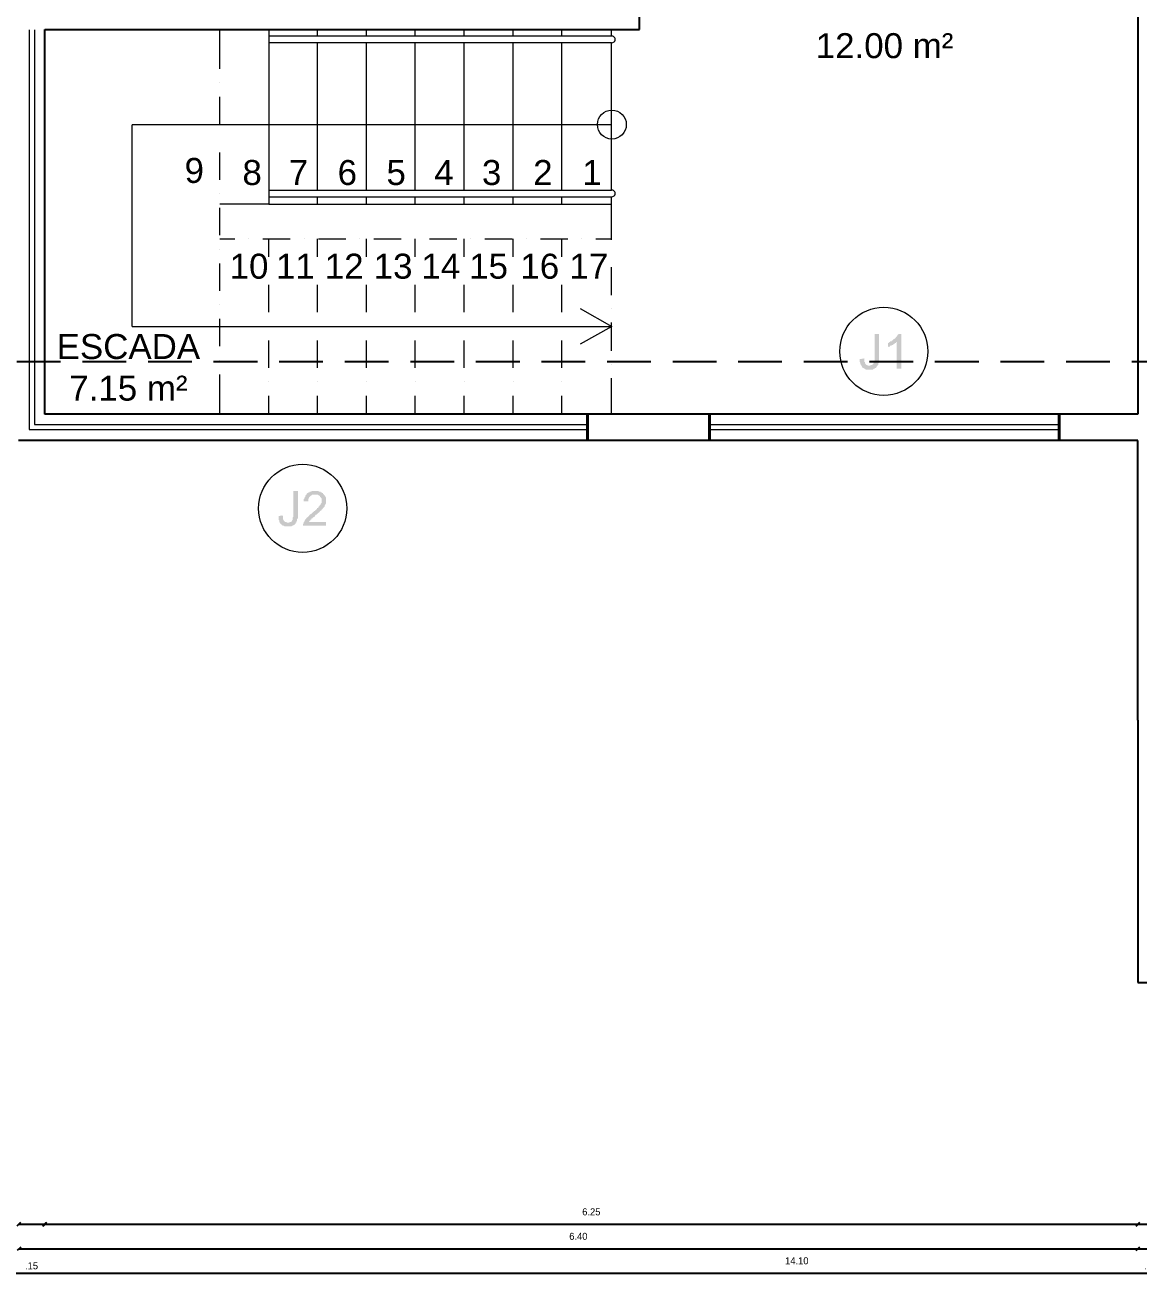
# Model space of a CAD drawing. Header units: metres. Extents: x 6 to 145, y 4 to 18.
# Drawn here: x 44.71 to 51.07, y 4.2 to 11.35 of the extents above; entities that cross this region are included whole.
import ezdxf

# ---------------------------------------------------------------- set-up
doc = ezdxf.new("R2010")
doc.units = ezdxf.units.M
doc.linetypes.add('DASHED2', pattern=[0.375, 0.25, -0.125])
doc.layers.get('0').update_dxf_attribs({"linetype": 'DASHED2'})
for name, color, linetype in [('03-parede vista', 6, 'Continuous'), ('05-esquadria vista', 5, 'Continuous'), ('18-Textos', 7, 'Continuous'), ('ARQ - Cotas', 9, 'Continuous'), ('ARQ_', 7, 'Continuous'), ('ARQ_ALV CT', 7, 'Continuous'), ('B_02', 7, 'Continuous'), ('COTA', 5, 'Continuous'), ('F', 7, 'Continuous'), ('G', 7, 'Continuous'), ('I', 7, 'Continuous'), ('MB 01', 7, 'Continuous'), ('O 01', 7, 'Continuous'), ('Q_ESQ CT', 7, 'Continuous'), ('V', 7, 'Continuous'), ('XT', 7, 'Continuous')]:
    doc.layers.add(name, color=color, linetype=linetype)
doc.layers.add('B_LCT', color=7, linetype='Continuous', true_color=0x989898)
doc.styles.add('ISA', font='stylu.ttf')
doc.styles.get("Standard").update_dxf_attribs({"font": 'arial.ttf'})
doc.dimstyles.new('ANAPAULA25', dxfattribs={"dimscale": 0, "dimtxt": 0.04, "dimasz": 0.02, "dimexe": 0.1, "dimexo": 0.4, "dimgap": 0.05, "dimtad": 1, "dimzin": 4, "dimdsep": 46, "dimtxsty": 'ISA', "dimblk": 'OBLIQUE', "dimcen": 0.03, "dimse1": 1, "dimse2": 1, "dimclrd": 256, "dimclrt": 256, "dimadec": 0, "dimazin": 0, "dimtfac": 1, "dimtmove": 2, "dimatfit": 3, "dimldrblk": 'OPEN30', "dimfxl": 0.1, "dimtolj": 1, "dimtzin": 0, "dimlwd": -1, "dimarcsym": 0})

# ---------------------------------------------------------------- blocks, each defined once
blk = doc.blocks.new('_Oblique')
at = {"color": 0, "linetype": 'ByBlock', "lineweight": -2}
blk.add_line((-0.5, -0.5), (0.5, 0.5), dxfattribs=at)
blk = doc.blocks.new('*D267')
at = {"layer": 'COTA', "ltscale": 1000, "transparency": 16777216}
blk.add_line((44.6734, 4.4915), (44.8209, 4.4915), dxfattribs=at)
at = {"layer": 'Defpoints', "color": 0, "ltscale": 1000, "transparency": 16777216}
for p in [(44.8209, 9.126), (44.6734, 8.9732), (44.8209, 4.4915)]:
    blk.add_point(p, dxfattribs=at)
at = {"layer": 'COTA', "ltscale": 1000, "transparency": 16777216, "xscale": 0.02, "yscale": 0.02, "zscale": 0.02, "rotation": 180}
blk.add_blockref('_Oblique', (44.6734, 4.4915), dxfattribs=at)
at = {"layer": 'COTA', "ltscale": 1000, "transparency": 16777216, "xscale": 0.02, "yscale": 0.02, "zscale": 0.02}
blk.add_blockref('_Oblique', (44.8209, 4.4915), dxfattribs=at)
at = {"layer": 'COTA', "ltscale": 1000, "transparency": 16777216, "insert": (44.7471, 4.2539), "char_height": 0.04, "attachment_point": 5, "style": 'ISA'}
blk.add_mtext('\\A1;.15', dxfattribs=at)
blk = doc.blocks.new('_Open30')
at = {"layer": 'ARQ - Cotas', "color": 0, "lineweight": -2}
for p, q in [((-1, 0.27), (0, 0)), ((0, 0), (-1, -0.27)), ((0, 0), (-1, 0))]:
    blk.add_line(p, q, dxfattribs=at)
blk = doc.blocks.new('*D268')
at = {"layer": 'COTA', "ltscale": 1000, "transparency": 16777216}
blk.add_line((44.8234, 4.4915), (51.0734, 4.4915), dxfattribs=at)
at = {"layer": 'Defpoints', "color": 0, "ltscale": 1000, "transparency": 16777216}
for p in [(44.8234, 9.1232), (51.0734, 9.1232), (51.0734, 4.4915)]:
    blk.add_point(p, dxfattribs=at)
at = {"layer": 'COTA', "ltscale": 1000, "transparency": 16777216, "xscale": 0.02, "yscale": 0.02, "zscale": 0.02, "rotation": 180}
blk.add_blockref('_Oblique', (44.8234, 4.4915), dxfattribs=at)
at = {"layer": 'COTA', "ltscale": 1000, "transparency": 16777216, "xscale": 0.02, "yscale": 0.02, "zscale": 0.02}
blk.add_blockref('_Oblique', (51.0734, 4.4915), dxfattribs=at)
at = {"layer": 'COTA', "ltscale": 1000, "transparency": 16777216, "insert": (47.9484, 4.5624), "char_height": 0.04, "attachment_point": 5, "style": 'ISA'}
blk.add_mtext('\\A1;6.25', dxfattribs=at)
blk = doc.blocks.new('*D269')
at = {"layer": 'COTA', "ltscale": 1000, "transparency": 16777216}
blk.add_line((51.0734, 4.4915), (51.2234, 4.4915), dxfattribs=at)
at = {"layer": 'Defpoints', "color": 0, "ltscale": 1000, "transparency": 16777216}
for p in [(51.2234, 6.0232), (51.0734, 5.8732), (51.2234, 4.4915)]:
    blk.add_point(p, dxfattribs=at)
at = {"layer": 'COTA', "ltscale": 1000, "transparency": 16777216, "xscale": 0.02, "yscale": 0.02, "zscale": 0.02, "rotation": 180}
blk.add_blockref('_Oblique', (51.0734, 4.4915), dxfattribs=at)
at = {"layer": 'COTA', "ltscale": 1000, "transparency": 16777216, "xscale": 0.02, "yscale": 0.02, "zscale": 0.02}
blk.add_blockref('_Oblique', (51.2234, 4.4915), dxfattribs=at)
at = {"layer": 'COTA', "ltscale": 1000, "transparency": 16777216, "insert": (51.1484, 4.2539), "char_height": 0.04, "attachment_point": 5, "style": 'ISA'}
blk.add_mtext('\\A1;.15', dxfattribs=at)
blk = doc.blocks.new('*D274')
at = {"layer": 'COTA', "ltscale": 1000, "transparency": 16777216}
blk.add_line((44.6751, 4.3515), (51.0734, 4.3515), dxfattribs=at)
at = {"layer": 'Defpoints', "color": 0, "ltscale": 1000, "transparency": 16777216}
for p in [(44.6751, 8.972), (51.0734, 8.972), (51.0734, 4.3515)]:
    blk.add_point(p, dxfattribs=at)
at = {"layer": 'COTA', "ltscale": 1000, "transparency": 16777216, "xscale": 0.02, "yscale": 0.02, "zscale": 0.02, "rotation": 180}
blk.add_blockref('_Oblique', (44.6751, 4.3515), dxfattribs=at)
at = {"layer": 'COTA', "ltscale": 1000, "transparency": 16777216, "xscale": 0.02, "yscale": 0.02, "zscale": 0.02}
blk.add_blockref('_Oblique', (51.0734, 4.3515), dxfattribs=at)
at = {"layer": 'COTA', "ltscale": 1000, "transparency": 16777216, "insert": (47.8742, 4.4225), "char_height": 0.04, "attachment_point": 5, "style": 'ISA'}
blk.add_mtext('\\A1;6.40', dxfattribs=at)
blk = doc.blocks.new('*D275')
at = {"layer": 'COTA', "ltscale": 1000, "transparency": 16777216}
blk.add_line((51.0734, 4.3515), (54.8734, 4.3515), dxfattribs=at)
at = {"layer": 'Defpoints', "color": 0, "ltscale": 1000, "transparency": 16777216}
for p in [(51.0734, 5.8732), (54.8734, 5.8732), (54.8734, 4.3515)]:
    blk.add_point(p, dxfattribs=at)
at = {"layer": 'COTA', "ltscale": 1000, "transparency": 16777216, "xscale": 0.02, "yscale": 0.02, "zscale": 0.02, "rotation": 180}
blk.add_blockref('_Oblique', (51.0734, 4.3515), dxfattribs=at)
at = {"layer": 'COTA', "ltscale": 1000, "transparency": 16777216, "xscale": 0.02, "yscale": 0.02, "zscale": 0.02}
blk.add_blockref('_Oblique', (54.8734, 4.3515), dxfattribs=at)
at = {"layer": 'COTA', "ltscale": 1000, "transparency": 16777216, "insert": (52.9734, 4.4224), "char_height": 0.04, "attachment_point": 5, "style": 'ISA'}
blk.add_mtext('\\A1;3.80', dxfattribs=at)
blk = doc.blocks.new('*D278')
at = {"layer": 'COTA', "ltscale": 1000, "transparency": 16777216}
blk.add_line((42.0734, 4.2115), (56.1734, 4.2115), dxfattribs=at)
at = {"layer": 'Defpoints', "color": 0, "ltscale": 1000, "transparency": 16777216}
for p in [(42.0734, 11.3232), (56.1734, 11.3232), (56.1734, 4.2115)]:
    blk.add_point(p, dxfattribs=at)
at = {"layer": 'COTA', "ltscale": 1000, "transparency": 16777216, "xscale": 0.02, "yscale": 0.02, "zscale": 0.02, "rotation": 180}
blk.add_blockref('_Oblique', (42.0734, 4.2115), dxfattribs=at)
at = {"layer": 'COTA', "ltscale": 1000, "transparency": 16777216, "xscale": 0.02, "yscale": 0.02, "zscale": 0.02}
blk.add_blockref('_Oblique', (56.1734, 4.2115), dxfattribs=at)
at = {"layer": 'COTA', "ltscale": 1000, "transparency": 16777216, "insert": (49.1234, 4.2825), "char_height": 0.04, "attachment_point": 5, "style": 'ISA'}
blk.add_mtext('\\A1;14.10', dxfattribs=at)
blk = doc.blocks.new('*D312')
at = {"layer": 'COTA', "ltscale": 1000, "transparency": 16777216}
blk.add_line((41.5287, 11.3232), (41.5287, 9.1244), dxfattribs=at)
at = {"layer": 'Defpoints', "color": 0, "ltscale": 1000, "transparency": 16777216}
for p in [(44.6734, 11.3232), (41.5287, 9.1244), (44.8232, 9.1244)]:
    blk.add_point(p, dxfattribs=at)
at = {"layer": 'COTA', "ltscale": 1000, "transparency": 16777216, "xscale": 0.02, "yscale": 0.02, "zscale": 0.02}
for p, rotation in [((41.5287, 11.3232), 90), ((41.5287, 9.1244), 270)]:
    blk.add_blockref('_Oblique', p, dxfattribs=dict(at, rotation=rotation))
at = {"layer": 'COTA', "ltscale": 1000, "transparency": 16777216, "insert": (41.4579, 10.2238), "char_height": 0.04, "attachment_point": 5, "rotation": 90, "style": 'ISA'}
blk.add_mtext('\\A1;2.20', dxfattribs=at)
blk = doc.blocks.new('*D313')
at = {"layer": 'COTA', "ltscale": 1000, "transparency": 16777216}
blk.add_line((41.5287, 9.1232), (41.5287, 8.9732), dxfattribs=at)
at = {"layer": 'Defpoints', "color": 0, "ltscale": 1000, "transparency": 16777216}
for p in [(44.8234, 9.1232), (41.5287, 8.9732), (44.8234, 8.9732)]:
    blk.add_point(p, dxfattribs=at)
at = {"layer": 'COTA', "ltscale": 1000, "transparency": 16777216, "xscale": 0.02, "yscale": 0.02, "zscale": 0.02}
for p, rotation in [((41.5287, 9.1232), 90), ((41.5287, 8.9732), 270)]:
    blk.add_blockref('_Oblique', p, dxfattribs=dict(at, rotation=rotation))
at = {"layer": 'COTA', "ltscale": 1000, "transparency": 16777216, "insert": (41.3328, 9.0482), "char_height": 0.04, "attachment_point": 5, "rotation": 90, "style": 'ISA'}
blk.add_mtext('\\A1;.15', dxfattribs=at)
blk = doc.blocks.new('*D314')
at = {"layer": 'COTA', "ltscale": 1000, "transparency": 16777216}
blk.add_line((41.5287, 8.9732), (41.5287, 6.0243), dxfattribs=at)
at = {"layer": 'Defpoints', "color": 0, "ltscale": 1000, "transparency": 16777216}
for p in [(51.1234, 8.9732), (41.5287, 6.0243), (51.2734, 6.0243)]:
    blk.add_point(p, dxfattribs=at)
at = {"layer": 'COTA', "ltscale": 1000, "transparency": 16777216, "xscale": 0.02, "yscale": 0.02, "zscale": 0.02}
for p, rotation in [((41.5287, 8.9732), 90), ((41.5287, 6.0243), 270)]:
    blk.add_blockref('_Oblique', p, dxfattribs=dict(at, rotation=rotation))
at = {"layer": 'COTA', "ltscale": 1000, "transparency": 16777216, "insert": (41.4578, 7.4987), "char_height": 0.04, "attachment_point": 5, "rotation": 90, "style": 'ISA'}
blk.add_mtext('\\A1;2.95', dxfattribs=at)
blk = doc.blocks.new('*D315')
at = {"layer": 'COTA', "ltscale": 1000, "transparency": 16777216}
blk.add_line((41.5287, 6.0243), (41.5287, 5.8743), dxfattribs=at)
at = {"layer": 'Defpoints', "color": 0, "ltscale": 1000, "transparency": 16777216}
for p in [(51.2734, 6.0243), (41.5287, 5.8743), (51.2734, 5.8743)]:
    blk.add_point(p, dxfattribs=at)
at = {"layer": 'COTA', "ltscale": 1000, "transparency": 16777216, "xscale": 0.02, "yscale": 0.02, "zscale": 0.02}
for p, rotation in [((41.5287, 6.0243), 90), ((41.5287, 5.8743), 270)]:
    blk.add_blockref('_Oblique', p, dxfattribs=dict(at, rotation=rotation))
at = {"layer": 'COTA', "ltscale": 1000, "transparency": 16777216, "insert": (41.3328, 5.9493), "char_height": 0.04, "attachment_point": 5, "rotation": 90, "style": 'ISA'}
blk.add_mtext('\\A1;.15', dxfattribs=at)
blk = doc.blocks.new('*D316')
at = {"layer": 'COTA', "ltscale": 1000, "transparency": 16777216}
blk.add_line((41.3387, 5.8732), (41.3387, 8.9732), dxfattribs=at)
at = {"layer": 'Defpoints', "color": 0, "ltscale": 1000, "transparency": 16777216}
for p in [(41.3387, 8.9732), (51.0734, 8.9732), (51.0734, 5.8732)]:
    blk.add_point(p, dxfattribs=at)
at = {"layer": 'COTA', "ltscale": 1000, "transparency": 16777216, "xscale": 0.02, "yscale": 0.02, "zscale": 0.02}
for p, rotation in [((41.3387, 8.9732), 90), ((41.3387, 5.8732), 270)]:
    blk.add_blockref('_Oblique', p, dxfattribs=dict(at, rotation=rotation))
at = {"layer": 'COTA', "ltscale": 1000, "transparency": 16777216, "insert": (41.2678, 7.4232), "char_height": 0.04, "attachment_point": 5, "rotation": 90, "style": 'ISA'}
blk.add_mtext('\\A1;3.10', dxfattribs=at)
blk = doc.blocks.new('*D320')
at = {"layer": 'COTA', "ltscale": 1000, "transparency": 16777216}
blk.add_line((41.1987, 16.0232), (41.1987, 5.8732), dxfattribs=at)
at = {"layer": 'Defpoints', "color": 0, "ltscale": 1000, "transparency": 16777216}
for p in [(49.4234, 16.0232), (41.1987, 5.8732), (51.2234, 5.8732)]:
    blk.add_point(p, dxfattribs=at)
at = {"layer": 'COTA', "ltscale": 1000, "transparency": 16777216, "xscale": 0.02, "yscale": 0.02, "zscale": 0.02}
for p, rotation in [((41.1987, 16.0232), 90), ((41.1987, 5.8732), 270)]:
    blk.add_blockref('_Oblique', p, dxfattribs=dict(at, rotation=rotation))
at = {"layer": 'COTA', "ltscale": 1000, "transparency": 16777216, "insert": (41.1276, 10.9482), "char_height": 0.04, "attachment_point": 5, "rotation": 90, "style": 'ISA'}
blk.add_mtext('\\A1;10.15', dxfattribs=at)

msp = doc.modelspace()

# ---------------------------------------------------------------- hatches: boundary and pattern name
at = {"ltscale": 1000}
h = msp.add_hatch(dxfattribs=at)
h.set_pattern_fill('ANSI37', color=8, scale=0.1, angle=45)
h.paths.add_polyline_path([(55.024, 11.9232), (54.0715, 11.9232), (54.0715, 11.3728), (52.8734, 11.3728), (52.8734, 11.3263, -0.400597), (53.4709, 10.7543), (53.4764, 10.7543), (53.4764, 10.7247), (52.8734, 10.7247), (52.8734, 10.5732), (55.024, 10.5732)])
h.paths.add_polyline_path([(54.6047, 11.3091, -0.054662), (54.5749, 11.2546, -0.085165), (54.528, 11.2073, -0.078597), (54.4788, 11.1826, -0.080504), (54.4402, 11.1769, -0.080504), (54.4016, 11.1826, -0.078597), (54.3524, 11.2073, -0.085165), (54.3055, 11.2546, -0.054662), (54.2757, 11.3091, -0.097935), (54.2544, 11.4161, -0.011399), (54.2554, 11.4597, -0.044817), (54.2595, 11.4902), (54.2455, 11.8643, -0.425161), (54.259, 11.8782), (54.4402, 11.8782), (54.6214, 11.8782, -0.425161), (54.6348, 11.8643), (54.6209, 11.4902, -0.044817), (54.625, 11.4597, -0.011399), (54.626, 11.4161, -0.097935)], flags=16)
h.paths.add_polyline_path([(54.5903, 11.5546, 0.022932), (54.5592, 11.5765, 0.131414), (54.5178, 11.5895), (54.4402, 11.5895), (54.3626, 11.5895, 0.131414), (54.3212, 11.5765, 0.022932), (54.2901, 11.5546, -0.005944), (54.2925, 11.5576, -0.148081), (54.3546, 11.5991), (54.3546, 11.6294, -1), (54.3849, 11.6294), (54.3849, 11.6102), (54.4402, 11.6102), (54.4955, 11.6102), (54.4955, 11.6294, -1), (54.5258, 11.6294), (54.5258, 11.5991, -0.148081), (54.5879, 11.5576, -0.005944)], flags=0)
h.paths.add_polyline_path([(54.4163, 11.7766, -1), (54.464, 11.7766, -1)], flags=0)
h.paths.add_polyline_path([(54.4225, 11.7766, -1), (54.4579, 11.7766, -1)], flags=0)
h.paths.add_polyline_path([(56.0234, 11.9232), (55.0536, 11.9232), (55.0536, 10.5732), (56.0234, 10.5732)])
h.paths.add_polyline_path([(47.7925, 14.6732), (47.3234, 14.6732), (47.0234, 14.6732), (47.0234, 13.2732), (47.7925, 13.2732)])
h.paths.add_polyline_path([(49.0202, 14.6732), (47.8221, 14.6732), (47.8221, 13.2732), (48.1761, 13.2732), (48.1761, 13.2732), (48.1761, 13.8749, -0.009569), (48.199, 13.8743), (48.2057, 13.8743), (48.2057, 13.874, -0.399669), (48.7722, 13.2732), (48.773, 13.2732), (49.0202, 13.2732)])
h.paths.add_polyline_path([(48.0802, 14.1779, -0.011399), (48.0812, 14.2214, -0.044817), (48.0853, 14.252), (48.0713, 14.6261, -0.425161), (48.0848, 14.64), (48.266, 14.64), (48.4472, 14.64, -0.425161), (48.4606, 14.6261), (48.4467, 14.252, -0.044817), (48.4508, 14.2214, -0.011399), (48.4518, 14.1779, -0.097935), (48.4305, 14.0709, -0.054662), (48.4007, 14.0164, -0.085165), (48.3538, 13.969, -0.078597), (48.3046, 13.9444, -0.080504), (48.266, 13.9387, -0.080504), (48.2274, 13.9444, -0.078597), (48.1782, 13.969, -0.085165), (48.1313, 14.0164, -0.054662), (48.1015, 14.0709, -0.097935)], flags=16)
h.paths.add_polyline_path([(48.1159, 14.3164, -0.005944), (48.1183, 14.3194, -0.148081), (48.1804, 14.3609), (48.1804, 14.3911, -1), (48.2107, 14.3911), (48.2107, 14.372), (48.266, 14.372), (48.3213, 14.372), (48.3213, 14.3911, -1), (48.3516, 14.3911), (48.3516, 14.3609, -0.148081), (48.4137, 14.3194, -0.005944), (48.4161, 14.3164, 0.022932), (48.385, 14.3383, 0.131414), (48.3436, 14.3513), (48.266, 14.3513), (48.1884, 14.3513, 0.131414), (48.147, 14.3383, 0.022932)], flags=0)
h.paths.add_polyline_path([(48.2421, 14.5384, -1), (48.2899, 14.5384, -1)], flags=0)
h.paths.add_polyline_path([(48.2483, 14.5384, -1), (48.2837, 14.5384, -1)], flags=0)
h.paths.add_polyline_path([(51.0734, 15.4752), (50.4721, 15.4752, -0.360387), (50.2152, 15.4752), (49.5734, 15.4752), (49.5734, 14.2729), (51.0734, 14.2729), (51.0734, 14.3739), (50.4742, 14.3739, -0.415637), (51.0734, 14.9756)])
h.paths.add_polyline_path([(50.2622, 14.7832, -0.085165), (50.3096, 14.7364, -0.078597), (50.3342, 14.6872, -0.080504), (50.3399, 14.6485, -0.080504), (50.3342, 14.6099, -0.078597), (50.3096, 14.5607, -0.085165), (50.2622, 14.5138, -0.054662), (50.2078, 14.484, -0.097935), (50.1008, 14.4627, -0.011399), (50.0572, 14.4637, -0.044817), (50.0267, 14.4678), (49.6526, 14.4539, -0.425161), (49.6386, 14.4673), (49.6386, 14.6485), (49.6386, 14.8298, -0.425161), (49.6526, 14.8432), (50.0267, 14.8293, -0.044817), (50.0572, 14.8334, -0.011399), (50.1008, 14.8343, -0.097935), (50.2078, 14.813, -0.054662)], flags=16)
h.paths.add_polyline_path([(50.3162, 14.717, -0.142506), (50.3352, 14.6485, -0.142506), (50.3162, 14.5801, -0.122701), (50.2381, 14.5039, -0.11652), (50.1235, 14.4689, -0.045048), (50.0307, 14.4713, -0.027591), (49.999, 14.4767, -0.065952), (49.9622, 14.4984, -0.005944), (49.9592, 14.5008, -0.148081), (49.9178, 14.5629), (49.8875, 14.5629, -1), (49.8875, 14.5932), (49.9066, 14.5932), (49.9066, 14.6485), (49.9066, 14.7039), (49.8875, 14.7039, -1), (49.8875, 14.7341), (49.9178, 14.7341, -0.148081), (49.9592, 14.7962, -0.071924), (49.999, 14.8203, -0.027591), (50.0307, 14.8258, -0.045048), (50.1235, 14.8282, -0.11652), (50.2381, 14.7931, -0.122701)], flags=0)
h.paths.add_polyline_path([(49.9273, 14.6485), (49.9273, 14.5707), (49.9066, 14.5707), (49.9066, 14.5846), (49.9273, 14.5846), (49.9273, 14.6485), (49.9273, 14.7124), (49.9066, 14.7124), (49.9066, 14.7263), (49.9273, 14.7263)], flags=0)
h.paths.add_polyline_path([(49.7641, 14.6485, -1), (49.7164, 14.6485, -1)], flags=0)
h.paths.add_polyline_path([(49.758, 14.6485, -1), (49.7225, 14.6485, -1)], flags=0)
h.paths.add_polyline_path([(51.0734, 14.2433), (49.5734, 14.2433), (49.5734, 13.2732), (51.0734, 13.2732)])
h.paths.add_polyline_path([(53.7594, 10.6674), (54.906, 10.6674), (54.906, 11.2003), (53.7594, 11.2003)], flags=24)
h.paths.add_polyline_path([(47.2579, 13.4619), (48.4045, 13.4619), (48.4045, 13.9947), (47.2579, 13.9947)], flags=9)
h.paths.add_polyline_path([(49.8007, 13.4361), (50.9473, 13.4361), (50.9473, 13.9689), (49.8007, 13.9689)], flags=24)
at = {"layer": 'XT', "transparency": 33554559}
for points in [[(49.4835, 9.4381), (49.5089, 9.4423), (49.5089, 9.4381), (49.5089, 9.4339), (49.5089, 9.4296), (49.5089, 9.4254), (49.5089, 9.4254), (49.5089, 9.4212), (49.5131, 9.4212), (49.5131, 9.4169), (49.5131, 9.4169), (49.5131, 9.4127), (49.5174, 9.4127), (49.5174, 9.4085), (49.5174, 9.4085), (49.5174, 9.4085), (49.5216, 9.4042), (49.5216, 9.4042), (49.5258, 9.4042), (49.5258, 9.4042), (49.5301, 9.4), (49.5343, 9.4), (49.5343, 9.4), (49.5385, 9.4), (49.5428, 9.4), (49.5428, 9.4), (49.547, 9.4042), (49.547, 9.4042), (49.5512, 9.4042), (49.5555, 9.4042), (49.5555, 9.4042), (49.5555, 9.4085), (49.5597, 9.4085), (49.5597, 9.4127), (49.5639, 9.4127), (49.5639, 9.4169), (49.5639, 9.4169), (49.5639, 9.4212), (49.5682, 9.4212), (49.5682, 9.4254), (49.5682, 9.4254), (49.5682, 9.4296), (49.5682, 9.4339), (49.5682, 9.4339), (49.5682, 9.4381), (49.5682, 9.4423), (49.5682, 9.4423), (49.5682, 9.582), (49.5936, 9.582), (49.5936, 9.4466), (49.5936, 9.4423), (49.5936, 9.4381), (49.5936, 9.4339), (49.5936, 9.4296), (49.5936, 9.4296), (49.5936, 9.4254), (49.5936, 9.4212), (49.5936, 9.4212), (49.5936, 9.4169), (49.5893, 9.4169), (49.5893, 9.4127), (49.5893, 9.4085), (49.5893, 9.4085), (49.5893, 9.4042), (49.5893, 9.4042), (49.5851, 9.4042), (49.5851, 9.4), (49.5851, 9.4), (49.5809, 9.3958), (49.5809, 9.3958), (49.5809, 9.3915), (49.5766, 9.3915), (49.5766, 9.3873), (49.5724, 9.3873), (49.5724, 9.3873), (49.5682, 9.3831), (49.5682, 9.3831), (49.5639, 9.3831), (49.5639, 9.3831), (49.5597, 9.3788), (49.5555, 9.3788), (49.5555, 9.3788), (49.5512, 9.3788), (49.547, 9.3788), (49.547, 9.3788), (49.5428, 9.3788), (49.5385, 9.3788), (49.5385, 9.3788), (49.5343, 9.3788), (49.5301, 9.3788), (49.5301, 9.3788), (49.5258, 9.3788), (49.5216, 9.3788), (49.5216, 9.3788), (49.5174, 9.3788), (49.5131, 9.3831), (49.5131, 9.3831), (49.5089, 9.3831), (49.5089, 9.3831), (49.5047, 9.3873), (49.5047, 9.3873), (49.5004, 9.3873), (49.5004, 9.3915), (49.4962, 9.3915), (49.4962, 9.3915), (49.4962, 9.3958), (49.4962, 9.3958), (49.492, 9.4), (49.492, 9.4), (49.492, 9.4042), (49.492, 9.4042), (49.4877, 9.4085), (49.4877, 9.4085), (49.4877, 9.4127), (49.4877, 9.4127), (49.4877, 9.4169), (49.4835, 9.4212), (49.4835, 9.4212), (49.4835, 9.4254), (49.4835, 9.4296), (49.4835, 9.4339), (49.4835, 9.4339), (49.4835, 9.4381)], [(49.7206, 9.3831), (49.6952, 9.3831), (49.6952, 9.5355), (49.6952, 9.5355), (49.6909, 9.5355), (49.6909, 9.5312), (49.6867, 9.5312), (49.6867, 9.5312), (49.6825, 9.527), (49.6825, 9.527), (49.6782, 9.5228), (49.674, 9.5228), (49.674, 9.5228), (49.674, 9.5185), (49.6698, 9.5185), (49.6655, 9.5185), (49.6655, 9.5143), (49.6613, 9.5143), (49.6571, 9.5143), (49.6571, 9.5101), (49.6528, 9.5101), (49.6528, 9.5101), (49.6486, 9.5101), (49.6486, 9.5101), (49.6444, 9.5058), (49.6444, 9.5312), (49.6486, 9.5312), (49.6528, 9.5355), (49.6528, 9.5355), (49.6571, 9.5355), (49.6571, 9.5397), (49.6613, 9.5397), (49.6655, 9.5397), (49.6655, 9.5439), (49.6698, 9.5439), (49.6698, 9.5439), (49.674, 9.5482), (49.674, 9.5482), (49.6782, 9.5524), (49.6782, 9.5524), (49.6825, 9.5524), (49.6825, 9.5566), (49.6867, 9.5566), (49.6867, 9.5609), (49.6909, 9.5609), (49.6909, 9.5651), (49.6952, 9.5651), (49.6952, 9.5693), (49.6952, 9.5693), (49.6994, 9.5736), (49.6994, 9.5736), (49.6994, 9.5778), (49.7036, 9.5778), (49.7036, 9.582), (49.7036, 9.582), (49.7206, 9.582)], [(46.1601, 8.5406), (46.1813, 8.5448), (46.1855, 8.5406), (46.1855, 8.5363), (46.1855, 8.5321), (46.1855, 8.5321), (46.1855, 8.5279), (46.1855, 8.5236), (46.1855, 8.5236), (46.1855, 8.5194), (46.1897, 8.5194), (46.1897, 8.5152), (46.1897, 8.5152), (46.194, 8.5109), (46.194, 8.5109), (46.194, 8.5109), (46.194, 8.5109), (46.1982, 8.5067), (46.1982, 8.5067), (46.2024, 8.5067), (46.2067, 8.5067), (46.2067, 8.5025), (46.2109, 8.5025), (46.2151, 8.5025), (46.2151, 8.5025), (46.2194, 8.5025), (46.2236, 8.5067), (46.2236, 8.5067), (46.2278, 8.5067), (46.2278, 8.5067), (46.2321, 8.5067), (46.2321, 8.5109), (46.2363, 8.5109), (46.2363, 8.5152), (46.2363, 8.5152), (46.2405, 8.5194), (46.2405, 8.5194), (46.2405, 8.5236), (46.2405, 8.5236), (46.2405, 8.5279), (46.2405, 8.5279), (46.2405, 8.5321), (46.2448, 8.5363), (46.2448, 8.5406), (46.2448, 8.5406), (46.2448, 8.5448), (46.2448, 8.5448), (46.2448, 8.6845), (46.2702, 8.6845), (46.2702, 8.5491), (46.2702, 8.5448), (46.2702, 8.5406), (46.2702, 8.5363), (46.2702, 8.5363), (46.2702, 8.5321), (46.2702, 8.5279), (46.2659, 8.5236), (46.2659, 8.5236), (46.2659, 8.5194), (46.2659, 8.5194), (46.2659, 8.5152), (46.2659, 8.5152), (46.2659, 8.5109), (46.2617, 8.5109), (46.2617, 8.5067), (46.2617, 8.5067), (46.2617, 8.5025), (46.2575, 8.5025), (46.2575, 8.4982), (46.2575, 8.4982), (46.2532, 8.494), (46.2532, 8.494), (46.249, 8.4898), (46.249, 8.4898), (46.2448, 8.4898), (46.2448, 8.4855), (46.2405, 8.4855), (46.2405, 8.4855), (46.2363, 8.4855), (46.2363, 8.4855), (46.2321, 8.4813), (46.2278, 8.4813), (46.2278, 8.4813), (46.2236, 8.4813), (46.2194, 8.4813), (46.2194, 8.4813), (46.2151, 8.4813), (46.2151, 8.4813), (46.2109, 8.4813), (46.2067, 8.4813), (46.2024, 8.4813), (46.2024, 8.4813), (46.1982, 8.4813), (46.194, 8.4813), (46.194, 8.4813), (46.1897, 8.4855), (46.1897, 8.4855), (46.1855, 8.4855), (46.1813, 8.4855), (46.1813, 8.4898), (46.177, 8.4898), (46.177, 8.4898), (46.177, 8.494), (46.1728, 8.494), (46.1728, 8.494), (46.1728, 8.4982), (46.1686, 8.4982), (46.1686, 8.5025), (46.1686, 8.5025), (46.1643, 8.5067), (46.1643, 8.5067), (46.1643, 8.5109), (46.1643, 8.5109), (46.1643, 8.5152), (46.1601, 8.5194), (46.1601, 8.5194), (46.1601, 8.5236), (46.1601, 8.5279), (46.1601, 8.5279), (46.1601, 8.5321), (46.1601, 8.5363), (46.1601, 8.5406), (46.1601, 8.5406)], [(46.4311, 8.5067), (46.4311, 8.4855), (46.2998, 8.4855), (46.2998, 8.4855), (46.2998, 8.4898), (46.2998, 8.494), (46.2998, 8.494), (46.2998, 8.4982), (46.3041, 8.4982), (46.3041, 8.5025), (46.3041, 8.5025), (46.3041, 8.5067), (46.3041, 8.5067), (46.3083, 8.5109), (46.3083, 8.5109), (46.3083, 8.5152), (46.3125, 8.5194), (46.3125, 8.5194), (46.3125, 8.5236), (46.3168, 8.5236), (46.3168, 8.5279), (46.3168, 8.5279), (46.321, 8.5279), (46.321, 8.5321), (46.3252, 8.5321), (46.3252, 8.5363), (46.3252, 8.5363), (46.3295, 8.5363), (46.3295, 8.5406), (46.3337, 8.5406), (46.3337, 8.5448), (46.3379, 8.5448), (46.3379, 8.549), (46.3422, 8.549), (46.3422, 8.5533), (46.3464, 8.5533), (46.3506, 8.5575), (46.3506, 8.5575), (46.3549, 8.5617), (46.3549, 8.5617), (46.3591, 8.566), (46.3633, 8.566), (46.3633, 8.5702), (46.3676, 8.5702), (46.3676, 8.5744), (46.3718, 8.5744), (46.376, 8.5787), (46.376, 8.5787), (46.3803, 8.5829), (46.3803, 8.5829), (46.3803, 8.5871), (46.3845, 8.5871), (46.3845, 8.5871), (46.3887, 8.5914), (46.3887, 8.5914), (46.3887, 8.5956), (46.393, 8.5956), (46.393, 8.5956), (46.393, 8.5998), (46.393, 8.5998), (46.3972, 8.6041), (46.3972, 8.6041), (46.4014, 8.6083), (46.4014, 8.6125), (46.4014, 8.6125), (46.4057, 8.6168), (46.4057, 8.6168), (46.4057, 8.621), (46.4057, 8.6253), (46.4057, 8.6253), (46.4057, 8.6295), (46.4057, 8.6295), (46.4057, 8.6337), (46.4057, 8.6337), (46.4057, 8.638), (46.4057, 8.6422), (46.4057, 8.6422), (46.4014, 8.6464), (46.4014, 8.6464), (46.4014, 8.6507), (46.3972, 8.6507), (46.3972, 8.6549), (46.3972, 8.6549), (46.393, 8.6549), (46.393, 8.6591), (46.3887, 8.6591), (46.3887, 8.6591), (46.3845, 8.6634), (46.3845, 8.6634), (46.3803, 8.6634), (46.376, 8.6634), (46.376, 8.6634), (46.3718, 8.6634), (46.3676, 8.6634), (46.3676, 8.6634), (46.3633, 8.6634), (46.3591, 8.6634), (46.3591, 8.6634), (46.3549, 8.6634), (46.3506, 8.6634), (46.3506, 8.6591), (46.3464, 8.6591), (46.3464, 8.6591), (46.3422, 8.6549), (46.3422, 8.6549), (46.3422, 8.6549), (46.3379, 8.6507), (46.3379, 8.6507), (46.3337, 8.6464), (46.3337, 8.6464), (46.3337, 8.6422), (46.3337, 8.6422), (46.3295, 8.638), (46.3295, 8.6337), (46.3295, 8.6337), (46.3295, 8.6295), (46.3295, 8.6253), (46.3295, 8.6253), (46.3041, 8.6253), (46.3041, 8.6295), (46.3041, 8.6337), (46.3041, 8.638), (46.3041, 8.638), (46.3083, 8.6422), (46.3083, 8.6464), (46.3083, 8.6464), (46.3083, 8.6507), (46.3125, 8.6507), (46.3125, 8.6549), (46.3125, 8.6549), (46.3125, 8.6591), (46.3168, 8.6591), (46.3168, 8.6634), (46.321, 8.6634), (46.321, 8.6676), (46.321, 8.6676), (46.3252, 8.6718), (46.3252, 8.6718), (46.3295, 8.6718), (46.3295, 8.6761), (46.3337, 8.6761), (46.3337, 8.6761), (46.3379, 8.6761), (46.3379, 8.6803), (46.3422, 8.6803), (46.3422, 8.6803), (46.3464, 8.6803), (46.3506, 8.6845), (46.3506, 8.6845), (46.3549, 8.6845), (46.3591, 8.6845), (46.3591, 8.6845), (46.3633, 8.6845), (46.3676, 8.6845), (46.3676, 8.6845), (46.3718, 8.6845), (46.376, 8.6845), (46.3803, 8.6845), (46.3803, 8.6845), (46.3845, 8.6845), (46.3887, 8.6845), (46.3887, 8.6803), (46.393, 8.6803), (46.393, 8.6803), (46.3972, 8.6803), (46.4014, 8.6803), (46.4014, 8.6761), (46.4057, 8.6761), (46.4057, 8.6761), (46.4099, 8.6718), (46.4099, 8.6718), (46.4141, 8.6718), (46.4141, 8.6676), (46.4141, 8.6676), (46.4184, 8.6676), (46.4184, 8.6634), (46.4184, 8.6634), (46.4226, 8.6591), (46.4226, 8.6591), (46.4268, 8.6549), (46.4268, 8.6549), (46.4268, 8.6507), (46.4268, 8.6507), (46.4311, 8.6464), (46.4311, 8.6422), (46.4311, 8.6422), (46.4311, 8.638), (46.4311, 8.6337), (46.4311, 8.6337), (46.4311, 8.6295), (46.4311, 8.6295), (46.4311, 8.6253), (46.4311, 8.6253), (46.4311, 8.621), (46.4311, 8.6168), (46.4311, 8.6168), (46.4311, 8.6125), (46.4268, 8.6083), (46.4268, 8.6083), (46.4268, 8.6041), (46.4268, 8.6041), (46.4226, 8.5998), (46.4226, 8.5998), (46.4226, 8.5956), (46.4226, 8.5956), (46.4184, 8.5914), (46.4184, 8.5914), (46.4141, 8.5871), (46.4141, 8.5829), (46.4099, 8.5829), (46.4099, 8.5829), (46.4099, 8.5787), (46.4057, 8.5787), (46.4057, 8.5787), (46.4057, 8.5744), (46.4014, 8.5744), (46.4014, 8.5702), (46.4014, 8.5702), (46.3972, 8.5702), (46.3972, 8.566), (46.393, 8.566), (46.393, 8.5617), (46.3887, 8.5617), (46.3887, 8.5575), (46.3845, 8.5575), (46.3803, 8.5533), (46.3803, 8.5533), (46.376, 8.549), (46.3718, 8.549), (46.3718, 8.5448), (46.3676, 8.5448), (46.3676, 8.5406), (46.3633, 8.5363), (46.3591, 8.5363), (46.3591, 8.5321), (46.3549, 8.5321), (46.3549, 8.5279), (46.3506, 8.5279), (46.3506, 8.5279), (46.3464, 8.5236), (46.3464, 8.5236), (46.3464, 8.5236), (46.3464, 8.5194), (46.3422, 8.5194), (46.3422, 8.5194), (46.3422, 8.5152), (46.3379, 8.5152), (46.3379, 8.5109), (46.3337, 8.5109), (46.3337, 8.5067), (46.3337, 8.5067)]]:
    msp.add_hatch(color=256, dxfattribs=at).paths.add_polyline_path(points)

# ---------------------------------------------------------------- linework, layer by layer
at = {"color": 0}
msp.add_line((44.8234, 11.3232), (48.0734, 11.3232), dxfattribs=at)
at = {"layer": '03-parede vista', "color": 0}
for p, q in [((48.2234, 11.3232), (48.2234, 13.1232)), ((51.0734, 11.9232), (51.0734, 9.1232)), ((44.8234, 9.1232), (44.8234, 11.3232)), ((44.8234, 11.3232), (48.2234, 11.3232)), ((51.0734, 9.1232), (44.8234, 9.1232)), ((47.9234, 8.9732), (44.6734, 8.9732)), ((51.0734, 8.9732), (47.9234, 8.9732)), ((51.0734, 7.3732), (51.0734, 8.9732)), ((51.0734, 7.3732), (51.0734, 5.8732)), ((51.0734, 5.8732), (54.8734, 5.8732))]:
    msp.add_line(p, q, dxfattribs=at)
at = {"layer": '05-esquadria vista', "color": 0}
msp.add_line((44.8234, 9.1232), (44.8234, 11.3232), dxfattribs=at)
at = {"layer": '05-esquadria vista', "color": 0, "lineweight": 9}
for p, q in [((44.8209, 9.126), (44.8234, 9.126)), ((45.8242, 9.126), (47.924, 9.126))]:
    msp.add_line(p, q, dxfattribs=at)
at = {"layer": 'ARQ_', "lineweight": 40}
for p, q in [((47.9263, 8.972), (47.9263, 9.1244)), ((48.6249, 9.1244), (48.6249, 8.972)), ((50.623, 8.972), (50.623, 9.1244))]:
    msp.add_line(p, q, dxfattribs=at)
at = {"layer": 'B_02', "lineweight": 20}
for centre in [(49.6211, 9.4826), (46.2977, 8.585)]:
    msp.add_circle(centre, 0.2519, dxfattribs=at)
at = {"layer": 'B_LCT', "lineweight": 18}
msp.add_line((44.8021, 9.425), (44.8021, 9.425), dxfattribs=at)
at = {"layer": 'F', "color": 0, "lineweight": 9}
for p, q in [((46.1036, 11.3232), (46.1036, 10.3241)), ((46.383, 11.2851), (46.383, 11.3232)), ((46.6624, 11.2851), (46.6624, 11.3232)), ((46.9418, 11.2851), (46.9418, 11.3232)), ((47.2212, 11.2851), (47.2212, 11.3232)), ((47.5006, 11.2851), (47.5006, 11.3232)), ((47.7801, 11.2851), (47.7801, 11.3232)), ((48.0637, 11.2851), (48.0637, 11.3232)), ((46.383, 10.4045), (46.383, 11.247)), ((46.6624, 10.4045), (46.6624, 11.247)), ((46.9418, 10.4045), (46.9418, 11.247)), ((47.2212, 10.4045), (47.2212, 11.247)), ((47.5006, 10.4045), (47.5006, 11.247)), ((47.7801, 10.4045), (47.7801, 11.247)), ((48.0637, 10.4045), (48.0637, 11.247)), ((46.383, 10.3241), (46.383, 10.3664)), ((46.6624, 10.3241), (46.6624, 10.3664)), ((46.9418, 10.3241), (46.9418, 10.3664)), ((47.2212, 10.3241), (47.2212, 10.3664)), ((47.5006, 10.3241), (47.5006, 10.3664)), ((47.7801, 10.3241), (47.7801, 10.3664)), ((48.0637, 10.3241), (48.0637, 10.3664)), ((46.1036, 10.3241), (48.0637, 10.3241))]:
    msp.add_line(p, q, dxfattribs=at)
at = {"layer": 'G', "color": 0, "lineweight": 9}
for p, q in [((45.8242, 11.0988), (45.8242, 11.3232)), ((45.8242, 11.0184), (45.8242, 11.0184)), ((45.8242, 10.7813), (45.8242, 10.9379)), ((45.8242, 10.4638), (45.8242, 10.6204)), ((45.8242, 10.3833), (45.8242, 10.3833)), ((46.1036, 10.3241), (45.8242, 10.3241)), ((45.8242, 10.1463), (45.8242, 10.3029)), ((48.0637, 10.1209), (48.0637, 10.3241)), ((45.8242, 10.1251), (45.9089, 10.1251)), ((45.9893, 10.1251), (45.9893, 10.1251)), ((46.0697, 10.1251), (46.2264, 10.1251)), ((46.1036, 10.0235), (46.1036, 10.1251)), ((46.3068, 10.1251), (46.3068, 10.1251)), ((46.383, 10.0235), (46.383, 10.1251)), ((46.3873, 10.1251), (46.5439, 10.1251)), ((46.6243, 10.1251), (46.6243, 10.1251)), ((46.6624, 10.0235), (46.6624, 10.1251)), ((46.7048, 10.1251), (46.8614, 10.1251)), ((46.9418, 10.1251), (46.9418, 10.1251)), ((46.9418, 10.0235), (46.9418, 10.1251)), ((47.0223, 10.1251), (47.1789, 10.1251)), ((47.2212, 10.0235), (47.2212, 10.1251)), ((47.2593, 10.1251), (47.2593, 10.1251)), ((47.3398, 10.1251), (47.4964, 10.1251)), ((47.5006, 10.0235), (47.5006, 10.1251)), ((47.5769, 10.1251), (47.5769, 10.1251)), ((47.6573, 10.1251), (47.8139, 10.1251)), ((47.7801, 10.0235), (47.7801, 10.1251)), ((47.8944, 10.1251), (47.8944, 10.1251)), ((47.9748, 10.1251), (48.0637, 10.1251)), ((45.8242, 10.0658), (45.8242, 10.0658)), ((47.9904, 10.0404), (47.9904, 10.0404)), ((45.8242, 9.8288), (45.8242, 9.9854)), ((46.0304, 9.9431), (46.0304, 9.9431)), ((46.3098, 9.9431), (46.3098, 9.9431)), ((46.5892, 9.9431), (46.5892, 9.9431)), ((46.8686, 9.9431), (46.8686, 9.9431)), ((47.148, 9.9431), (47.148, 9.9431)), ((47.4274, 9.9431), (47.4274, 9.9431)), ((47.7068, 9.9431), (47.7068, 9.9431)), ((48.0637, 9.8034), (48.0637, 9.9642)), ((46.1036, 9.706), (46.1036, 9.8626)), ((46.383, 9.706), (46.383, 9.8626)), ((46.6624, 9.706), (46.6624, 9.8626)), ((46.9418, 9.706), (46.9418, 9.8626)), ((47.2212, 9.706), (47.2212, 9.8626)), ((47.5006, 9.706), (47.5006, 9.8626)), ((47.7801, 9.706), (47.7801, 9.8626)), ((45.8242, 9.7483), (45.8242, 9.7483)), ((48.0637, 9.7272), (48.0637, 9.7272)), ((45.8242, 9.5113), (45.8242, 9.6679)), ((46.1036, 9.6256), (46.1036, 9.6256)), ((46.383, 9.6256), (46.383, 9.6256)), ((46.6624, 9.6256), (46.6624, 9.6256)), ((46.9418, 9.6256), (46.9418, 9.6256)), ((47.2212, 9.6256), (47.2212, 9.6256)), ((47.5006, 9.6256), (47.5006, 9.6256)), ((47.7801, 9.6256), (47.7801, 9.6256)), ((48.0637, 9.4859), (48.0637, 9.6467)), ((46.1036, 9.3885), (46.1036, 9.5451)), ((46.383, 9.3885), (46.383, 9.5451)), ((46.6624, 9.3885), (46.6624, 9.5451)), ((46.9418, 9.3885), (46.9418, 9.5451)), ((47.2212, 9.3885), (47.2212, 9.5451)), ((47.5006, 9.3885), (47.5006, 9.5451)), ((47.7801, 9.3885), (47.7801, 9.5451)), ((45.8242, 9.4308), (45.8242, 9.4308)), ((48.0637, 9.4096), (48.0637, 9.4096)), ((45.8242, 9.126), (45.8242, 9.3504)), ((46.1036, 9.308), (46.1036, 9.308)), ((46.383, 9.308), (46.383, 9.308)), ((46.6624, 9.308), (46.6624, 9.308)), ((46.9418, 9.308), (46.9418, 9.308)), ((47.2212, 9.308), (47.2212, 9.308)), ((47.5006, 9.308), (47.5006, 9.308)), ((47.7801, 9.308), (47.7801, 9.308)), ((48.0637, 9.126), (48.0637, 9.3292)), ((46.1036, 9.126), (46.1036, 9.2276)), ((46.383, 9.126), (46.383, 9.2276)), ((46.6624, 9.126), (46.6624, 9.2276)), ((46.9418, 9.126), (46.9418, 9.2276)), ((47.2212, 9.126), (47.2212, 9.2276)), ((47.5006, 9.126), (47.5006, 9.2276)), ((47.7801, 9.126), (47.7801, 9.2276))]:
    msp.add_line(p, q, dxfattribs=at)
at = {"layer": 'G', "color": 0, "linetype": 'DASHED2'}
msp.add_line((44.2886, 9.425), (57.2078, 9.425), dxfattribs=at)
at = {"layer": 'I', "color": 0, "lineweight": 9}
msp.add_circle((48.0658, 10.7792), 0.0826, dxfattribs=at)
at = {"layer": 'MB 01', "lineweight": 9}
for p, q in [((48.0662, 10.777), (45.3229, 10.777)), ((47.8842, 9.7272), (48.0662, 9.6256)), ((45.3229, 9.6256), (48.0662, 9.6256)), ((48.0662, 9.6256), (47.8842, 9.524))]:
    msp.add_line(p, q, dxfattribs=at)
at = {"layer": 'O 01', "lineweight": 9}
for p, q in [((44.8232, 11.3216), (44.8232, 9.1244)), ((45.3229, 9.6256), (45.3229, 10.777)), ((44.8232, 9.1244), (47.9263, 9.1244)), ((48.6249, 9.1244), (50.623, 9.1244)), ((44.6751, 8.972), (47.9263, 8.972)), ((48.6249, 8.972), (50.623, 8.972))]:
    msp.add_line(p, q, dxfattribs=at)
at = {"layer": 'Q_ESQ CT', "lineweight": 20}
for p, q in [((44.7343, 11.3216), (44.7343, 9.0355)), ((44.764, 11.3216), (44.764, 9.0652)), ((44.7343, 9.0355), (47.9263, 9.0355)), ((44.764, 9.0652), (47.9263, 9.0652)), ((48.6249, 9.0652), (50.623, 9.0652)), ((48.6249, 9.0355), (50.623, 9.0355))]:
    msp.add_line(p, q, dxfattribs=at)
at = {"layer": 'V', "color": 0, "lineweight": 20}
for p, q in [((48.0637, 11.2851), (46.1036, 11.2851)), ((48.0637, 11.247), (46.1036, 11.247)), ((46.1036, 10.4045), (48.0637, 10.4045)), ((46.1036, 10.3664), (48.0637, 10.3664))]:
    msp.add_line(p, q, dxfattribs=at)
for centre in [(48.0658, 11.266), (48.0658, 10.3855)]:
    msp.add_arc(centre, 0.0191, 269.99885, 90.00115, dxfattribs=at)

# ---------------------------------------------------------------- texts
at = {"layer": '18-Textos', "color": 0, "ltscale": 1000, "char_height": 0.1428, "attachment_point": 1}
for s, insert in [('\\pxqc;HALL\\P12.00 m²', (48.8989, 11.5398)), ('\\pxqc;ESCADA\\P7.15 m²', (44.5745, 9.5817))]:
    msp.add_mtext_dynamic_manual_height_columns(s, width=1.453047, gutter_width=12.5, heights=[0.4935], dxfattribs=dict(at, insert=insert))
at = {"layer": 'ARQ_ALV CT', "color": 0, "attachment_point": 1}
for s, width, insert, char_height in [('9', 0.142847, (45.6223, 10.5884), 0.1428), ('8', 0.009943, (45.9532, 10.5765), 0.1428), ('6', 0.009943, (46.4975, 10.5765), 0.1428), ('3', 0.009943, (47.323, 10.5765), 0.1428), ('2', 0.009943, (47.6158, 10.5765), 0.1428), ('7', 0.009943, (46.2184, 10.5765), 0.1428), ('5', 0.009943, (46.7769, 10.5765), 0.1428), ('4', 0.009943, (47.0498, 10.5765), 0.1428), ('1', 0.009943, (47.8965, 10.5765), 0.1428), ('10', 0.009943, (45.88, 10.0409), 0.14285), ('11', 0.009943, (46.1452, 10.0409), 0.14285), ('12', 0.009943, (46.4242, 10.0409), 0.14285), ('13', 0.009943, (46.7037, 10.0409), 0.14285), ('14', 0.009943, (46.9766, 10.0409), 0.14285), ('15', 0.009943, (47.2498, 10.0409), 0.14285), ('16', 0.009943, (47.5426, 10.0409), 0.14285), ('17', 0.009943, (47.8233, 10.0409), 0.14285)]:
    msp.add_mtext_dynamic_manual_height_columns(s, width=width, gutter_width=0.7142, heights=[0], dxfattribs=dict(at, insert=insert, char_height=char_height))

# ---------------------------------------------------------------- dimensions: what is measured, and where the dimension line sits
at = {"layer": 'COTA', "ltscale": 1000}
for base, p1, p2, picture, middle in [((41.1987, 5.8732), (49.4234, 16.0232), (51.2234, 5.8732), '*D320', (41.1276, 10.9482)), ((41.5287, 9.1244), (44.6734, 11.3232), (44.8232, 9.1244), '*D312', (41.4579, 10.2238)), ((41.5287, 8.9732), (44.8234, 9.1232), (44.8234, 8.9732), '*D313', (41.3328, 9.0482)), ((41.3387, 8.9732), (51.0734, 5.8732), (51.0734, 8.9732), '*D316', (41.2678, 7.4232)), ((41.5287, 6.0243), (51.1234, 8.9732), (51.2734, 6.0243), '*D314', (41.4578, 7.4987)), ((41.5287, 5.8743), (51.2734, 6.0243), (51.2734, 5.8743), '*D315', (41.3328, 5.9493))]:
    dim = msp.add_linear_dim(base=base, p1=p1, p2=p2, angle=90, dimstyle='ANAPAULA25', override={"dimscale": 1}, dxfattribs=at)
    dim.commit()
    dim.dimension.update_dxf_attribs({"geometry": picture, "text_midpoint": middle})
for base, p1, p2, picture, middle in [((56.1734, 4.2115), (42.0734, 11.3232), (56.1734, 11.3232), '*D278', (49.1234, 4.2825)), ((44.8209, 4.4915), (44.6734, 8.9732), (44.8209, 9.126), '*D267', (44.7471, 4.2539)), ((51.0734, 4.4915), (44.8234, 9.1232), (51.0734, 9.1232), '*D268', (47.9484, 4.5624)), ((51.0734, 4.3515), (44.6751, 8.972), (51.0734, 8.972), '*D274', (47.8742, 4.4225)), ((51.2234, 4.4915), (51.0734, 5.8732), (51.2234, 6.0232), '*D269', (51.1484, 4.2539)), ((54.8734, 4.3515), (51.0734, 5.8732), (54.8734, 5.8732), '*D275', (52.9734, 4.4224))]:
    dim = msp.add_linear_dim(base=base, p1=p1, p2=p2, dimstyle='ANAPAULA25', override={"dimscale": 1}, dxfattribs=at)
    dim.commit()
    dim.dimension.update_dxf_attribs({"geometry": picture, "text_midpoint": middle})

doc.saveas('drawing.dxf')
